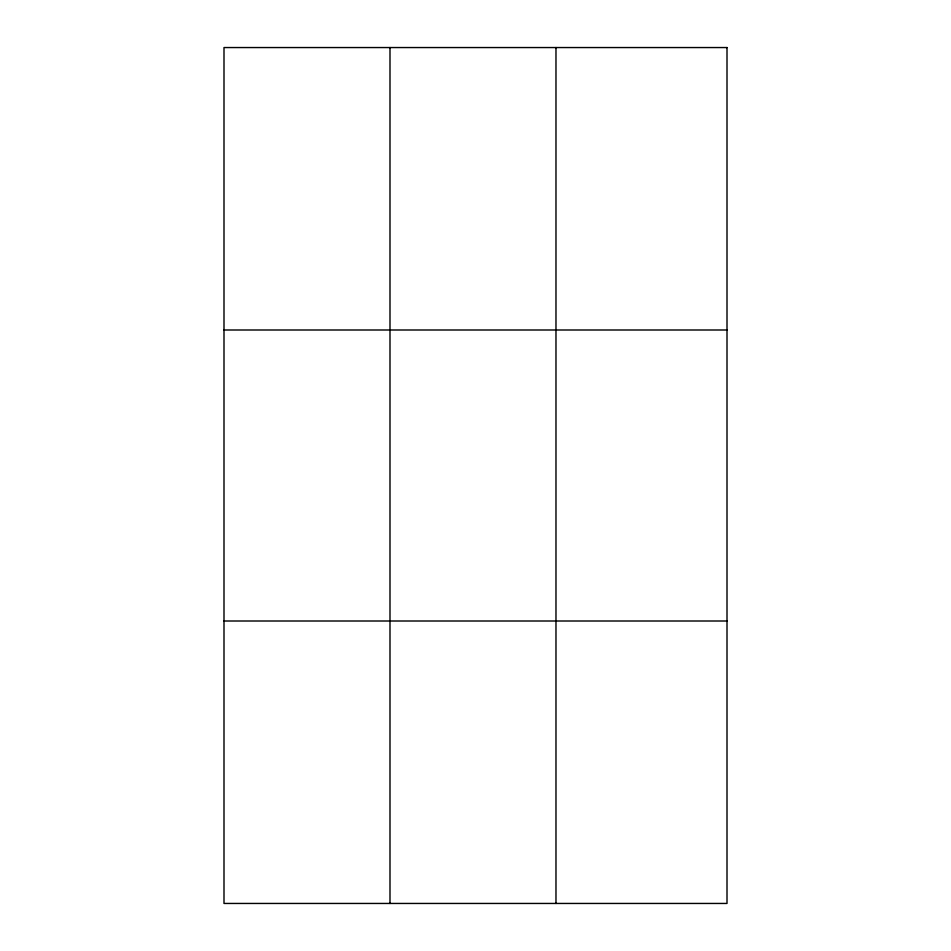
<?xml version="1.0" encoding="UTF-8"?>
<svg xmlns="http://www.w3.org/2000/svg" width="951" height="951" viewBox="0 0 951 951"><rect width="100%" height="100%" fill="white"/><g stroke="black" fill="none" stroke-linecap="round" stroke-linejoin="round"><path stroke-width="1.43" d="M389.993 903.45L389.993 47.55M555.978 903.45L555.978 47.55M223.996 329.997L727.004 329.997M223.996 621.003L727.004 621.003M727.004 47.55L727.004 903.45L223.996 903.45L223.996 47.55L727.004 47.55"/></g></svg>
